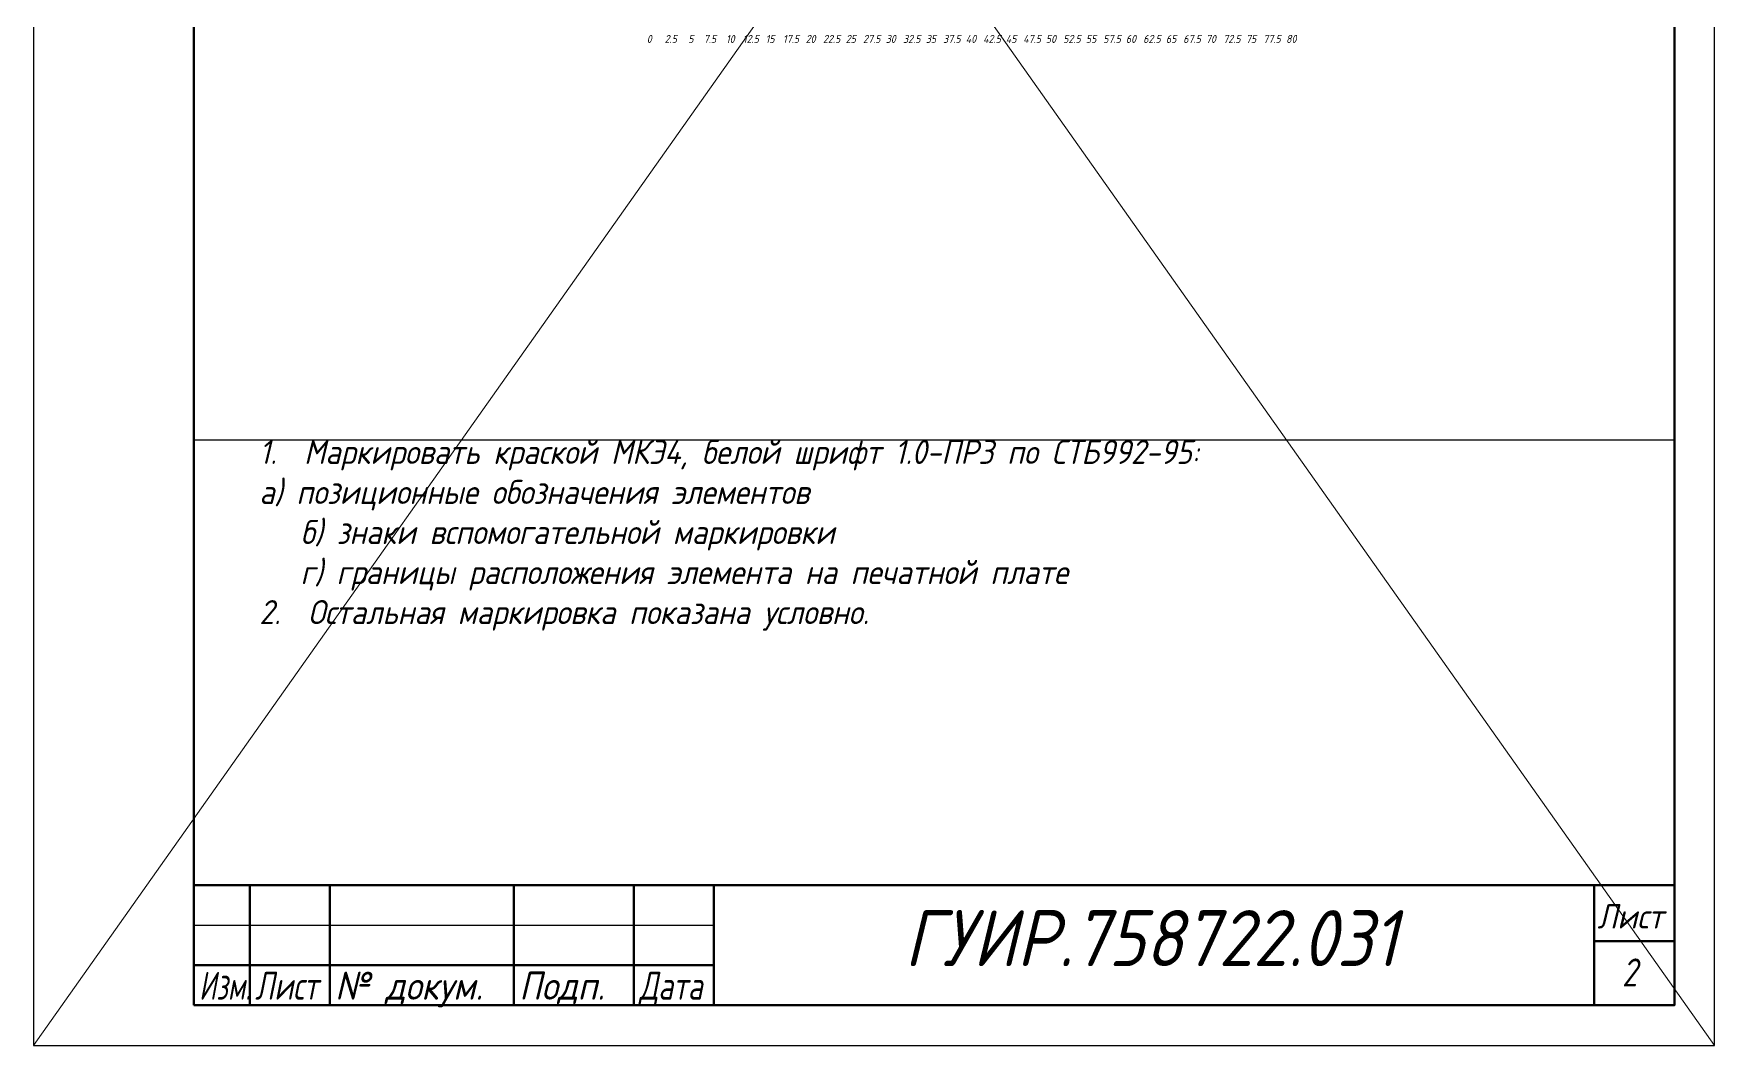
# Model space of a CAD drawing. Header units: millimetres. Extents: x -963 to 6509, y -1367 to 453.
# Drawn here: x 451.9 to 661.9, y 0 to 126.3 of the extents above; entities that cross this region are included whole.
import ezdxf

# ---------------------------------------------------------------- set-up
doc = ezdxf.new("R2010")
doc.units = ezdxf.units.MM
doc.header["$LTSCALE"] = 0.5
doc.layers.get('0').update_dxf_attribs({"lineweight": 60})
doc.layers.get('Defpoints').update_dxf_attribs({"color": 5})
doc.layers.add('4-текст', color=7, linetype='Continuous', true_color=0x00ad00)
doc.layers.add('Для ПП', color=30, linetype='Continuous', lineweight=20)
doc.styles.add('5', font='isocpeui.ttf', dxfattribs={"width": 0.9, "height": 5})
doc.styles.get("Standard").update_dxf_attribs({"font": 'isocpeui.ttf', "width": 0.9})

msp = doc.modelspace()

# ---------------------------------------------------------------- linework, layer by layer
at = {"linetype": 'Continuous', "lineweight": 60}
for p, q in [((656.862, 20), (471.862, 20)), ((478.862, 20), (478.862, 5)), ((488.862, 5), (488.862, 20)), ((511.862, 20), (511.862, 5)), ((526.862, 5), (526.862, 20)), ((536.862, 20), (536.862, 5)), ((646.862, 20), (646.862, 5)), ((646.862, 13), (656.862, 13)), ((471.862, 10), (536.862, 10)), ((471.862, 5), (536.862, 5))]:
    msp.add_line(p, q, dxfattribs=at)
for p, q in [((646.862, 20), (646.862, 5)), ((656.862, 13), (646.862, 13))]:
    msp.add_line(p, q)
at = {"linetype": 'Continuous', "lineweight": -3}
msp.add_line((471.862, 15), (536.862, 15), dxfattribs=at)
at = {"linetype": 'Continuous'}
for p, q in [((471.862, 10), (536.862, 10)), ((471.862, 5), (536.862, 5)), ((471.862, 5), (656.862, 5))]:
    msp.add_line(p, q, dxfattribs=at)
at = {"linetype": 'Continuous', "lineweight": 60}
msp.add_lwpolyline([(471.862, 5), (656.862, 5), (656.862, 292), (471.862, 292)], close=True, dxfattribs=at)
at = {"layer": 'Defpoints'}
for p, q in [((471.862, 53), (471.862, 75.607)), ((471.862, 75.607), (656.862, 75.607)), ((471.862, 53), (471.862, 45)), ((471.862, 45), (471.862, 37)), ((471.862, 37), (471.862, 29)), ((471.862, 29), (471.862, 20))]:
    msp.add_line(p, q, dxfattribs=at)
msp.add_lwpolyline([(451.862, 0), (661.862, 0), (661.862, 297), (451.862, 297)], close=True, dxfattribs=at)
at = {"layer": 'Для ПП'}
for p, q in [((451.862, 297), (661.862, 0)), ((661.862, 297), (451.862, 0))]:
    msp.add_line(p, q, dxfattribs=at)

# ---------------------------------------------------------------- texts
at = {"layer": '4-текст', "linetype": 'Continuous'}
for s, height, width, p in [('Лист', 3.0594, 0.9, (647.231, 14.592)), ('2', 3.5, 0.8, (650.32, 7.354)), ('Изм.', 3.5, 0.7, (472.534, 5.702)), ('Лист', 3.5, 0.75, (479.534, 5.702)), ('№ докум.', 3.5, 0.9, (489.534, 5.702)), ('Подп.', 3.5, 0.9, (512.534, 5.702)), ('Дата', 3.5, 0.75, (527.534, 5.702))]:
    msp.add_text(s, height=height, dxfattribs=dict(at, width=width)).set_placement(p)
at = {"layer": '4-текст', "insert": (480.063, 75.607), "char_height": 3, "attachment_point": 1}
msp.add_mtext_dynamic_manual_height_columns('\\pxi-2,l2;1.  Маркировать краской МКЭ4, белой шрифт 1.0-ПР3 по СТБ992-95:^Jа) позиционные обозначения элементов\\P   б) знаки вспомогательной маркировки\\P   г) границы расположения элемента на печатной плате\\P2.  Остальная маркировка показана условно.', width=185, gutter_width=10, heights=[0], dxfattribs=at)
at = {"layer": '4-текст', "insert": (560.656, 16.891), "char_height": 7, "attachment_point": 1, "style": '5'}
msp.add_mtext_dynamic_manual_height_columns('ГУИР.758722.031', width=7, gutter_width=19.853, heights=[8.693], dxfattribs=at)
at = {"layer": 'Для ПП', "width": 0.9}
for s, p in [('0', (528.476, 125.181)), ('2.5', (530.707, 125.181)), ('5', (533.652, 125.181)), ('7.5', (535.587, 125.181)), ('10', (538.384, 125.181)), ('12.5', (540.498, 125.181)), ('15', (543.332, 125.181)), ('17.5', (545.498, 125.181)), ('20', (548.332, 125.181)), ('22.5', (550.498, 125.181)), ('25', (553.332, 125.181)), ('27.5', (555.498, 125.181)), ('30', (558.332, 125.181)), ('32.5', (560.498, 125.181)), ('35', (563.332, 125.181)), ('37.5', (565.498, 125.181)), ('40', (568.332, 125.181)), ('42.5', (570.498, 125.181)), ('45', (573.332, 125.181)), ('47.5', (575.498, 125.181)), ('50', (578.332, 125.181)), ('52.5', (580.498, 125.181)), ('55', (583.332, 125.181)), ('57.5', (585.498, 125.181)), ('60', (588.332, 125.181)), ('62.5', (590.498, 125.181)), ('65', (593.332, 125.181)), ('67.5', (595.498, 125.181)), ('70', (598.332, 125.181)), ('72.5', (600.498, 125.181)), ('75', (603.332, 125.181)), ('77.5', (605.498, 125.181)), ('80', (608.352, 125.181))]:
    msp.add_text(s, height=1, dxfattribs=at).set_placement(p)

doc.saveas('drawing.dxf')
